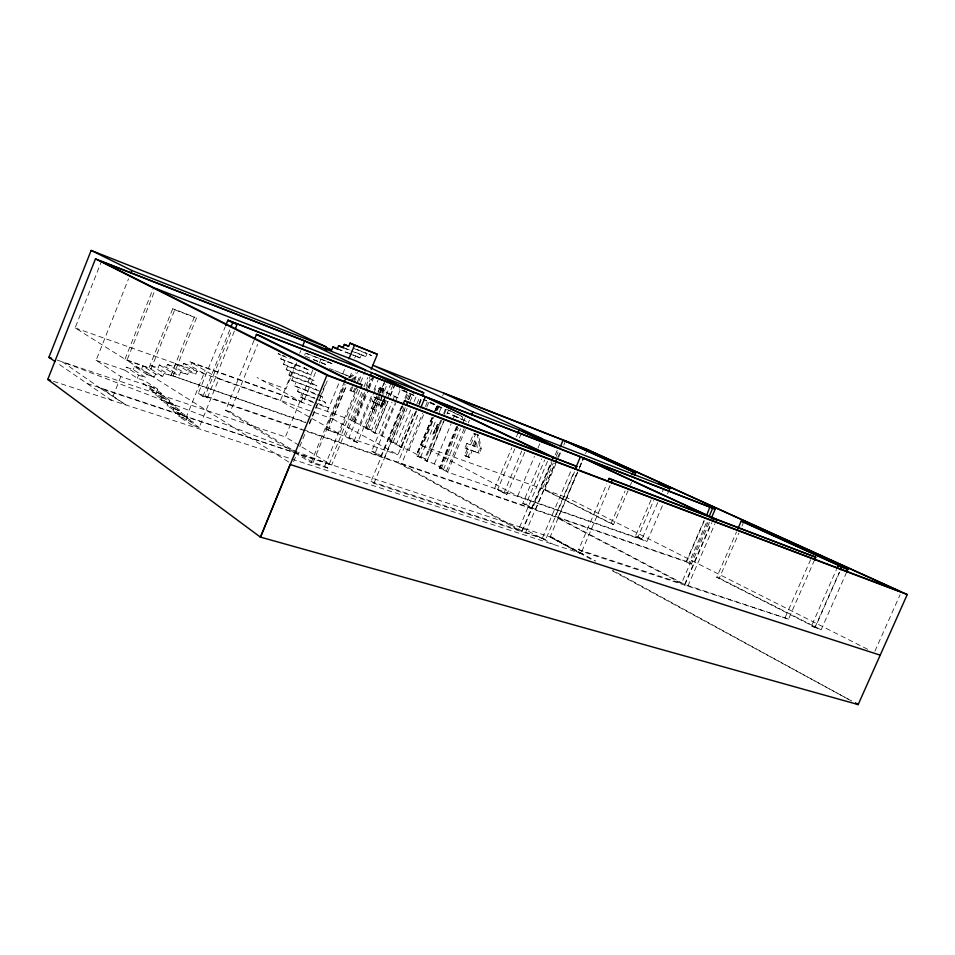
<?xml version="1.0" encoding="UTF-8"?>
<svg xmlns="http://www.w3.org/2000/svg" width="955" height="955" viewBox="0 0 955 955"><rect width="100%" height="100%" fill="white"/><g stroke="black" fill="none" stroke-linecap="round" stroke-linejoin="round"><path stroke-width="0.72" stroke-dasharray="4.78 3.58" d="M434.143 433.248C435.755 426.002 432.615 437.557 435.886 431.171L434.573 430.538M436.626 429.046C436.984 421.644 438.285 431.6 435.468 428.461L437.056 426.324M384.304 401.387L384.59 398.772L383.11 400.814L384.304 401.387L383.11 400.814M381.845 405.338L382.275 402.771L381.845 405.338L383.468 403.356L382 405.398M149.111 367.603L172.724 308.704L174.765 309.766L151.081 368.821L124.974 359.199L75.111 327.887L101.433 261.419M302.592 398.366L301.219 401.709L190.009 361.838L218.982 378.55L199.177 427.482L192.146 425.178L193.388 422.11L186.297 419.782L187.538 416.714L180.411 414.363L181.665 411.271L174.478 408.883L175.732 405.791L168.51 403.368L155.343 394.809L157.671 389.091L120.867 376.592L96.097 360.322L128.555 278.765M124.974 359.199L153.576 287.598M288.697 462.005L126.908 360.405L155.593 288.613M120.867 376.592L111.425 400.229L57.479 363.21M157.671 389.091L144.611 380.711L137.329 378.228L124.819 370.17L126.036 367.126L133.234 369.609L145.852 377.631L147.082 374.551L134.44 366.577L133.234 369.609M137.329 378.228L138.571 375.136L126.036 367.126M155.546 373.966L154.316 377.034L141.591 369.06L142.796 366.04L155.546 373.966L162.72 376.449L163.95 373.393L151.093 365.502L149.887 368.511L162.72 376.449M168.51 403.368L169.763 400.264L162.481 397.817L163.735 394.702L156.417 392.219L143.381 383.791L144.611 380.711M162.481 397.817L149.386 389.318L150.615 386.25L143.381 383.791M159.33 364.965L172.294 372.82L171.064 375.864L158.124 367.962L159.33 364.965L166.313 367.412L179.361 375.291L180.591 372.247L167.519 364.428L166.313 367.412M305.325 422.528L170.945 375.208L194.366 316.976L172.724 308.704M175.648 363.891L188.827 371.674L187.598 374.706L174.455 366.875L175.648 363.891L182.536 366.338L195.787 374.133L197.005 371.113L183.73 363.366L182.536 366.338M174.478 408.883L161.264 400.252L162.493 397.208L155.343 394.809M172.951 376.437L196.444 318.051L194.366 316.976M180.411 414.363L167.137 405.648L168.355 402.616L161.264 400.252M373.441 409.564L375.995 403.225L377.655 403.834L375.112 410.173L373.441 409.564L371.149 408.382L373.692 402.055L372.152 401.267L373.918 397.005L377.118 398.402L379.123 393.544M375.112 410.173L372.808 408.991L375.351 402.664L372.152 401.267M203.916 373.572L190.57 365.801L191.764 362.84L311.175 405.636M186.297 419.782L172.974 411.02L174.18 408L167.137 405.648M192.146 425.178L178.752 416.344L179.97 413.336L172.974 411.02M199.177 427.482L185.712 418.636L205.134 370.564M234.381 331.146L207.366 397.925L202.89 396.385L198.234 393.544L225.07 327.135M202.89 396.385L230.501 328.09M207.366 397.925L204.895 396.409L231.814 329.857M469.418 457.469L468.129 456.8L470.839 450.08L472.128 450.736L469.418 457.469L465.885 456.192L464.596 455.535L467.317 448.802L464.954 447.931L466.864 443.383L470.517 444.899L475.674 434.131L473.585 433.845L469.227 444.254M465.885 456.192L468.607 449.447L467.317 448.802M293.507 451.894L225.643 410.316L254.209 339.92M359.665 390.297L327.589 468.069L324.676 466.303L313.061 462.495L230.191 411.868L257.599 344.397M284.793 360.966L283.468 364.213L287.527 366.302L286.202 369.561L290.284 371.686L288.947 374.969L293.078 377.13L291.729 380.412L319.83 391.419L315.604 389.21L316.941 385.963L312.751 383.779L314.076 380.556L309.921 378.407L311.246 375.196L307.116 373.083L308.429 369.883L280.77 358.913L282.083 355.678L278.084 353.66L284.996 356.275M357.91 389.103L339.443 433.916L280.316 400.742L295.835 362.745M299.715 353.255L300.825 350.533M296.623 362.888L285.975 388.96L262.422 380.424M304.621 355.165L305.493 353.052M316.069 394.499L294.534 385.916L295.883 382.621M308.429 369.883L304.347 367.806L305.648 364.619M314.971 398.605L297.375 391.478L298.724 388.16M313.885 402.783L300.228 397.089L301.589 393.758M312.87 369.883L285.39 436.984L331.671 465.085L363.318 388.375M315.532 372.438L303.117 402.747L257.026 377.464M319.4 362.995L321.059 358.949M313.431 359.772L326.646 364.834L327.935 361.694L332.065 363.712L333.355 360.56M293.579 461.635L296.384 454.807M299.751 446.618L305.91 431.6M309.277 423.399L317.12 404.287M319.925 397.459L325.524 383.815M309.551 423.996L327.923 379.231M319.555 395.239L322.742 396.934L321.393 400.205L325.679 402.497L324.33 405.78L328.651 408.107L315.234 403.273M327.29 411.414L339.347 382.107M342.726 373.894L344.97 368.415M327.589 468.069L311.103 462.674L344.54 381.415M354.711 358.018L355.594 355.881L339.598 349.566M376.867 395.848L357.564 442.535L353.947 441.282L345.328 436.459L325.894 429.201L344.54 383.874M313.061 462.495L345.173 384.459M416.273 410.734L397.96 454.783L332.567 418.911L346.164 385.88M349.566 377.619L352.395 370.731M328.138 430.466L346.844 385.032M349.279 353.696L359.963 357.91L361.3 354.675L354.615 352.037M354.138 380.759L355.917 376.449L356.907 376.927L355.57 380.174M350.986 350.879L365.717 356.716L367.054 353.469L355.009 348.671M357.373 381.988L360.524 374.336M358.889 381.2L362.052 373.536M324.676 466.303L357.206 387.42M360.715 382.322L365.192 371.459M363.879 387.014L367.818 377.476M345.328 436.459L363.819 391.622M366.063 386.19L370.552 375.315M385.557 396.623L371.602 430.323L352.884 421.31L370.325 379.051M354.03 421.931L367.651 388.924M368.224 387.551L373.333 375.172M352.884 421.31L354.424 421.859L366.231 393.257M368.487 387.814L372.426 378.276M357.564 442.535L348.933 437.712L368.523 390.261M369.084 388.9L374.682 375.339M359.88 424.02L371.77 395.239M374.038 389.747L378.001 380.162M353.947 441.282L373.274 394.487M373.847 393.114L376.127 387.611L379.708 388.971L397.972 397.901L396.265 401.995M373.811 401.888L375.578 397.626M377.965 391.693L380.078 387.658L383.695 389.246L383.862 393.484M377.44 394.475L379.708 388.971M379.624 392.326L381.737 388.291M365.705 427.148L378.443 396.337M379.004 395L383.982 382.943M388.124 401.291L375.017 432.949L365.717 428.222L379.708 394.415M380.269 393.054L385.295 380.878M366.971 428.902L379.78 397.937M382.012 392.553L385.354 384.471M381.487 397.746L381.606 400.646L379.433 399.56L380.4 397.208M368.523 429.452L388.566 381.021M377.655 403.834L382.43 406.245L380.759 405.636L382.537 401.327L382.322 395.668M385.653 400.121L382.179 407.236L380.627 406.448L383.635 399.166M384.602 398.128L380.627 406.448M386.107 395.275L391.132 383.146M382.179 407.236L385.199 399.942M410.626 409.922L396.6 443.657L381.343 435.456L373.298 432.34L393.269 384.113M374.658 433.081L387.742 401.494M390.01 396.003L393.997 386.393M390.404 395.788L394.391 386.142M401.589 406.281L380.818 456.335L371.686 451.226L392.075 401.995M392.648 400.634L394.343 396.528L376.127 387.611M381.343 435.456L394.391 404.001M394.952 402.628L400.623 388.96M551.883 462.793L532.496 508.514L384.483 457.6L375.339 452.479L395.704 403.368M404.956 398.151L408.322 390.034M574.492 471.865L545.687 539.539L373.978 483.278L370.994 481.511L402.27 406.162M388.912 439.527L402.807 406.042M405.589 399.357L408.37 392.66L416.237 396.421L413.993 401.816M416.404 411.605L401.577 447.262L389.867 441.27L403.929 407.403M407.308 399.274L409.552 393.854L399.142 388.864M384.483 457.6L405.23 407.642M408.597 399.548L411.951 391.443M373.978 483.278L405.971 406.496M408.812 399.668L411.08 394.2M392.959 442.619L407.128 408.501M409.958 401.685L413.921 392.135M440.768 420.331L424.748 458.71L408.871 450.139L399.202 446.427L414.052 410.722M416.905 403.858L419.758 396.982M400.837 447.298L416.046 410.722M418.863 403.941L421.119 398.522L424.593 400.181M419.138 403.846L422.576 395.585M419.257 404.753L422.11 397.889M547.513 461.384L518.47 529.894L397.901 462.745L419.042 411.939M545.687 539.539L522.266 531.147L401.53 463.987L422.623 413.288M425.476 406.448L428.902 398.223M408.871 450.139L424.032 413.73M426.837 406.985L429.082 401.589L423.769 399.548M431.97 417.645L416.667 454.353L432.126 417.705M434.8 410.853L437.068 405.421M434.955 410.913L437.223 405.481L429.225 402.401M444.111 420.773L427.267 461.098L416.81 455.917L432.89 417.359M435.755 410.483L437.474 406.353L425.751 400.742M657.744 502.652L641.951 539.324L517.694 496.027L421.871 445.639L433.642 417.419M436.447 410.698L438.691 405.314M442.607 395.907L443.729 393.221M418.063 456.586L433.976 418.433M437.378 410.256L439.085 406.162M420.451 457.433L436.351 419.329M439.181 412.524L442.022 405.72M432.806 434.394L437.545 424.342L432.806 434.394L435.002 435.456L439.288 425.202L437.068 424.163M443.621 413.479L445.34 409.373L429.082 401.589M464.202 428.473L446.594 470.54L434.358 463.927L425.035 460.322L441.89 419.937M444.135 414.554L446.379 409.17L448.599 410.017L446.916 414.052M426.861 461.301L443.729 420.904M434.358 463.927L451.166 423.71M453.398 418.35L454.52 415.664L447.095 412.823L465.825 421.227M524.737 452.181L506.902 494.38L494.63 488.435L447.644 472.08L439.216 467.962L456.896 425.715M457.278 426.718L440.351 467.186L457.445 426.778M441.126 468.989L458.293 427.971M461.719 419.758L462.865 417.025L446.379 409.17M443.383 469.776L460.525 428.807M463.378 421.979L465.097 417.884M447.644 472.08L465.395 429.702M468.26 422.862L469.406 420.128M468.607 449.447L466.243 448.587L468.153 444.027L466.864 443.383M472.749 445.543L474.838 440.565L476.127 441.21L477.309 447.406L472.749 445.543L477.309 447.406M474.038 446.188L476.127 441.21M479.291 453.362L478.001 452.706L479.899 448.182L477.333 434.62L478.634 435.253L481.201 448.838L479.291 453.362L472.128 450.736M494.63 488.435L511.832 447.656M516.416 436.781L518.135 432.699M506.902 494.38L497.674 489.497L514.852 448.79M519.425 437.927L521.717 432.508M503.846 493.329L521.705 451.035M517.694 496.027L534.466 456.383M537.928 448.182L541.401 439.98M532.496 508.514L522.779 503.357L541.64 458.806M709.422 522.516L691.42 564.011L686.287 561.409L535.576 509.564L525.847 504.419L544.684 459.952M521.633 531.66L551.393 461.504M522.266 531.147L551.262 462.793M555.297 454.723L558.15 448.002M628.08 490.595L613.54 524.51L611.033 523.638L542.428 488.817L553.327 463.115M556.204 456.359L558.496 450.939M525.441 532.902L555.106 462.996M535.576 509.564L555.368 462.912M557.696 457.421L561.194 449.184M613.54 524.51L544.887 489.7L556.359 462.686M558.651 457.29L560.943 451.882M563.808 445.137L565.527 441.079M542.5 537.784L571.782 468.953M707.977 522.325L681.488 583.386L554.939 516.715L574.051 471.794M814.579 559.928L788.52 619.115L684.58 584.4L557.947 517.753L577.035 472.916M579.351 467.484L583.398 457.97M867.618 649.257L566.733 497.519L577.226 472.868M579.566 467.389L583.063 459.164M296.981 451.787L62.517 361.909L100.908 388.613L550.116 536.937L582.717 553.984L582.443 554.64L550.116 536.937L578.611 470.003M579.196 468.63L583.266 459.08M585.582 453.613L587.325 449.519M788.52 619.115L581.87 551.405L578.658 549.65L606.759 483.91M581.87 551.405L611.272 482.681M356.251 387.563L354.269 392.171L350.043 390.452L351.524 387.002M351.022 390.953L353.004 386.345M354.269 392.171L353.29 391.669L354.771 388.219M611.033 523.638L625.012 491.013M630.407 485.164L631.577 482.454M641.951 539.324L635.481 536.042L651.179 499.561M635.481 536.042L638 536.925L653.674 500.504M662.424 491.789L664.179 487.719M497.674 489.497L647.013 541.485L663.403 503.452M667.497 493.938L668.679 491.216M686.287 561.409L704.062 520.415M557.947 517.753L686.454 561.91L704.444 520.415M686.454 561.91L688.877 563.14L706.903 521.573M684.58 584.4L711.021 523.471M684.771 585.117L711.929 522.54M687.863 586.131L714.973 523.686M839.576 572.284L815.272 627.292L716.739 577.286L736.544 531.816M716.739 577.286L719.282 578.145L738.943 533.021M741.928 526.181L743.706 522.075M785.201 617.419L810.604 559.714M846.667 572.105L821.145 629.811L811.487 626.05L836.437 569.538M814.806 627.733L839.23 572.439M874.876 651.262L900.088 594.702M383.265 400.873L384.746 398.832M435.468 428.461L437.223 426.384M348.647 377.452L355.69 372.832M349.637 377.941L357.85 372.534M351.106 379.613L355.917 376.449M352.097 380.09L356.907 376.927M53.408 381.296L582.717 553.984M370.994 481.511L518.47 529.894M578.658 549.65L681.488 583.386M811.487 626.05L815.272 627.292M178.752 416.344L185.712 418.636M86.917 383.385L331.671 465.085L298.378 452.324M57.073 360.071L285.688 437.08M149.386 389.318L156.572 391.753L169.763 400.264M225.643 410.316L230.191 411.868M96.097 360.322L124.819 370.17M138.571 375.136L145.852 377.631M147.082 374.551L154.316 377.034M198.234 393.544L302.162 429.284M303.571 429.774L380.818 456.335M204.895 396.409L397.901 462.745M401.53 463.987L554.939 516.715M688.877 563.14L691.42 564.011M134.44 366.577L141.591 369.06M371.686 451.226L375.339 452.479M522.779 503.357L525.847 504.419M170.945 375.208L305.922 422.241M325.894 429.201L339.443 433.916M126.908 360.405L151.081 368.821M163.95 373.393L171.064 375.864M348.933 437.712L397.96 454.783M425.035 460.322L427.267 461.098M151.093 365.502L158.124 367.962M172.294 372.82L179.361 375.291M439.216 467.962L446.594 470.54M180.591 372.247L187.598 374.706M416.81 455.917L424.748 458.71M389.867 441.27L396.6 443.657M188.827 371.674L195.787 374.133M167.519 364.428L174.455 366.875M399.202 446.427L401.577 447.262M373.298 432.34L375.017 432.949M218.982 378.55L312.942 411.927M314.338 412.429L332.567 418.911M75.111 327.887L280.316 400.742M421.871 445.639L542.428 488.817M544.887 489.7L566.733 497.519M183.73 363.366L190.57 365.801M365.717 428.222L371.602 430.323M316.547 407.558L350.401 419.687L354.424 421.859M464.596 455.535L468.129 456.8M300.228 397.089L316.296 402.879M317.633 403.368L324.33 405.78M297.375 391.478L314.72 397.781M316.32 399.095L325.679 402.497M294.534 385.916L318.493 394.678M317.406 394.988L322.742 396.934M470.839 450.08L478.001 452.706M371.149 408.382L372.808 408.991M468.153 444.027L470.517 444.899M291.729 380.412L315.604 389.21M288.947 374.969L312.751 383.779M293.078 377.13L316.941 385.963M373.692 402.055L375.351 402.664M286.202 369.561L309.921 378.407M290.284 371.686L314.076 380.556M283.468 364.213L307.116 373.083M382.537 401.327L384.208 401.948L384.089 399.13M287.527 366.302L311.246 375.196M350.043 390.452L353.29 391.669M474.372 433.498L478.634 435.253M377.118 398.402L373.918 397.005M379.433 399.56L377.774 398.939L381.606 400.646M280.77 358.913L304.347 367.806M394.343 396.528L397.972 397.901M282.083 355.678L290.404 358.829M329.535 368.606L333.474 370.11M334.787 370.612L350.246 376.771L339.717 372.748M380.078 387.658L383.695 389.246M453.386 415.843L460.823 418.684M174.765 309.766L196.444 318.051M381.152 388.637L379.469 388.017M437.474 406.353L445.34 409.373M305.433 356.251L326.646 364.834M306.806 353.553L326.61 361.193M401.709 390.094L407.033 392.147M332.065 363.712L306.507 353.541M409.552 393.854L416.237 396.421M337.246 348.957L347.942 353.171M342.952 347.704L349.649 350.354M354.078 348.563L371.519 355.511L367.054 353.469M345.268 348.324L349.279 349.912M361.3 354.675L365.717 356.716M355.594 355.881L359.963 357.91M449.865 410.626L463.832 417.275M403.201 390.189L407.081 392.039M454.52 415.664L467.043 421.692M473.585 433.845L474.862 434.537M479.899 448.182L481.201 448.838M435.623 428.52L436.781 429.105M382.275 402.771L383.468 403.356M464.954 447.931L466.243 448.587M375.995 403.225L380.759 405.636M638 536.925L647.013 541.485M719.282 578.145L821.145 629.811M521.108 527.363L553.446 544.434M550.116 536.937L594.237 560.955M612.525 570.899L851.633 701.018L612.74 570.398M550.378 536.304L595.777 561.122M294.773 452.658L311.103 462.674M150.615 386.25L163.735 394.702M162.493 397.208L175.732 405.791M168.355 402.616L181.665 411.271M174.18 408L187.538 416.714M100.908 388.613L125.976 404.98L101.135 388.076M179.97 413.336L193.388 422.11M474.838 440.565L476.02 446.749M382.036 388.613L382.263 394.26M379.827 397.125L379.935 400.026"/><path stroke-width="1.43" d="M55.032 361.527L48.896 357.325L91.155 250.425L278.585 324.461L326.037 346.808L324.927 349.506M95.464 258.889L326.908 375.255L260.464 537.176L47.75 379.457L95.464 258.889L356.358 361.097L423.722 392.839L422.576 395.585M130.751 273.249L131.838 270.492L91.155 250.425M225.619 325.751L227.863 320.223L408.322 390.034L371.674 372.605L153.576 287.598L101.433 261.419L304.705 341.031L365.753 370.098M231.05 326.717L232.71 322.623L227.863 320.223L425.321 396.838L553.112 457.457L551.966 460.155M235.479 328.425L237.138 324.33L234.56 323.065M254.77 338.536L256.441 334.405L260.954 336.136L347.429 378.98L361.909 384.829L360.787 387.563M302.484 346.462L304.705 341.031M326.455 350.342L327.338 348.181L331.325 349.757M338.273 349.041L332.937 346.94L331.6 350.199L327.338 348.181M343.931 347.799L338.595 345.674L337.246 348.957L332.937 346.94M260.464 537.176L290.105 464.476L880.212 655.154M348.324 346.008L344.301 344.409L342.952 347.704L338.595 345.674M371.185 369.31L377.38 354.293L350.079 343.12L348.718 346.438L344.301 344.409M348.909 358.841L354.544 345.149L350.079 343.12M344.54 381.415L345.674 378.669L256.441 334.405M370.552 375.315L371.674 372.605M402.831 404.801L404.538 400.694L549.829 455.905M406.496 404.956L407.642 402.198L404.538 400.694M420.749 407.821L425.321 396.838M471.698 414.661L472.844 411.927L372.868 365.228L587.325 449.519L907.25 594.535L858.163 704.575L260.321 537.068M518.135 432.699L519.281 429.977L472.844 411.927M560.215 446.88L563.092 440.124L635.648 472.952L634.478 475.674M555.691 461.623L556.849 458.877L428.902 398.223L580.425 456.824L713.707 518.458L712.526 521.179M575.208 469.072L580.425 456.824M575.638 469.168L576.796 466.458L553.578 457.326M607.929 481.165L609.099 478.431L710.329 516.906M611.272 482.681L612.418 479.995L815.773 557.231L814.579 559.928M632.007 474.707L633.165 471.985M668.679 491.216L669.849 488.506L660.645 484.316L658.162 483.349L669.849 488.506L522.289 431.147L561.194 449.184L715.223 509.134L711.165 518.505M706.76 515.067L709.983 506.747M709.231 516.213L712.716 508.167L715.223 509.134M715.57 522.337L716.739 519.615L583.398 457.97L712.716 508.167M737.702 529.142L741.199 521.108L743.706 522.075L847.849 569.419L846.667 572.105M837.034 568.201L838.227 565.503L841.952 566.924L741.199 521.108M840.424 569.741L841.618 567.055L847.849 569.419M47.75 379.457L50.579 380.377M48.896 357.325L51.618 358.244M326.908 375.255L907.25 594.535M713.361 518.052L815.773 557.231M345.674 378.669L361.909 384.829M407.642 402.198L576.796 466.458M232.71 322.623L237.138 324.33M423.722 392.839L375.243 373.99L411.951 391.443L558.15 448.002L519.281 429.977M131.838 270.492L326.037 346.808M354.544 345.149L377.38 354.293M565.527 441.079L635.648 472.952M838.227 565.503L841.618 567.055M541.974 438.62L443.729 393.221L587.146 449.578L901.281 592.005L328.89 375.613L155.593 288.613M609.099 478.431L612.418 479.995M858.163 704.575L855.549 703.155L858.163 704.575"/></g></svg>
